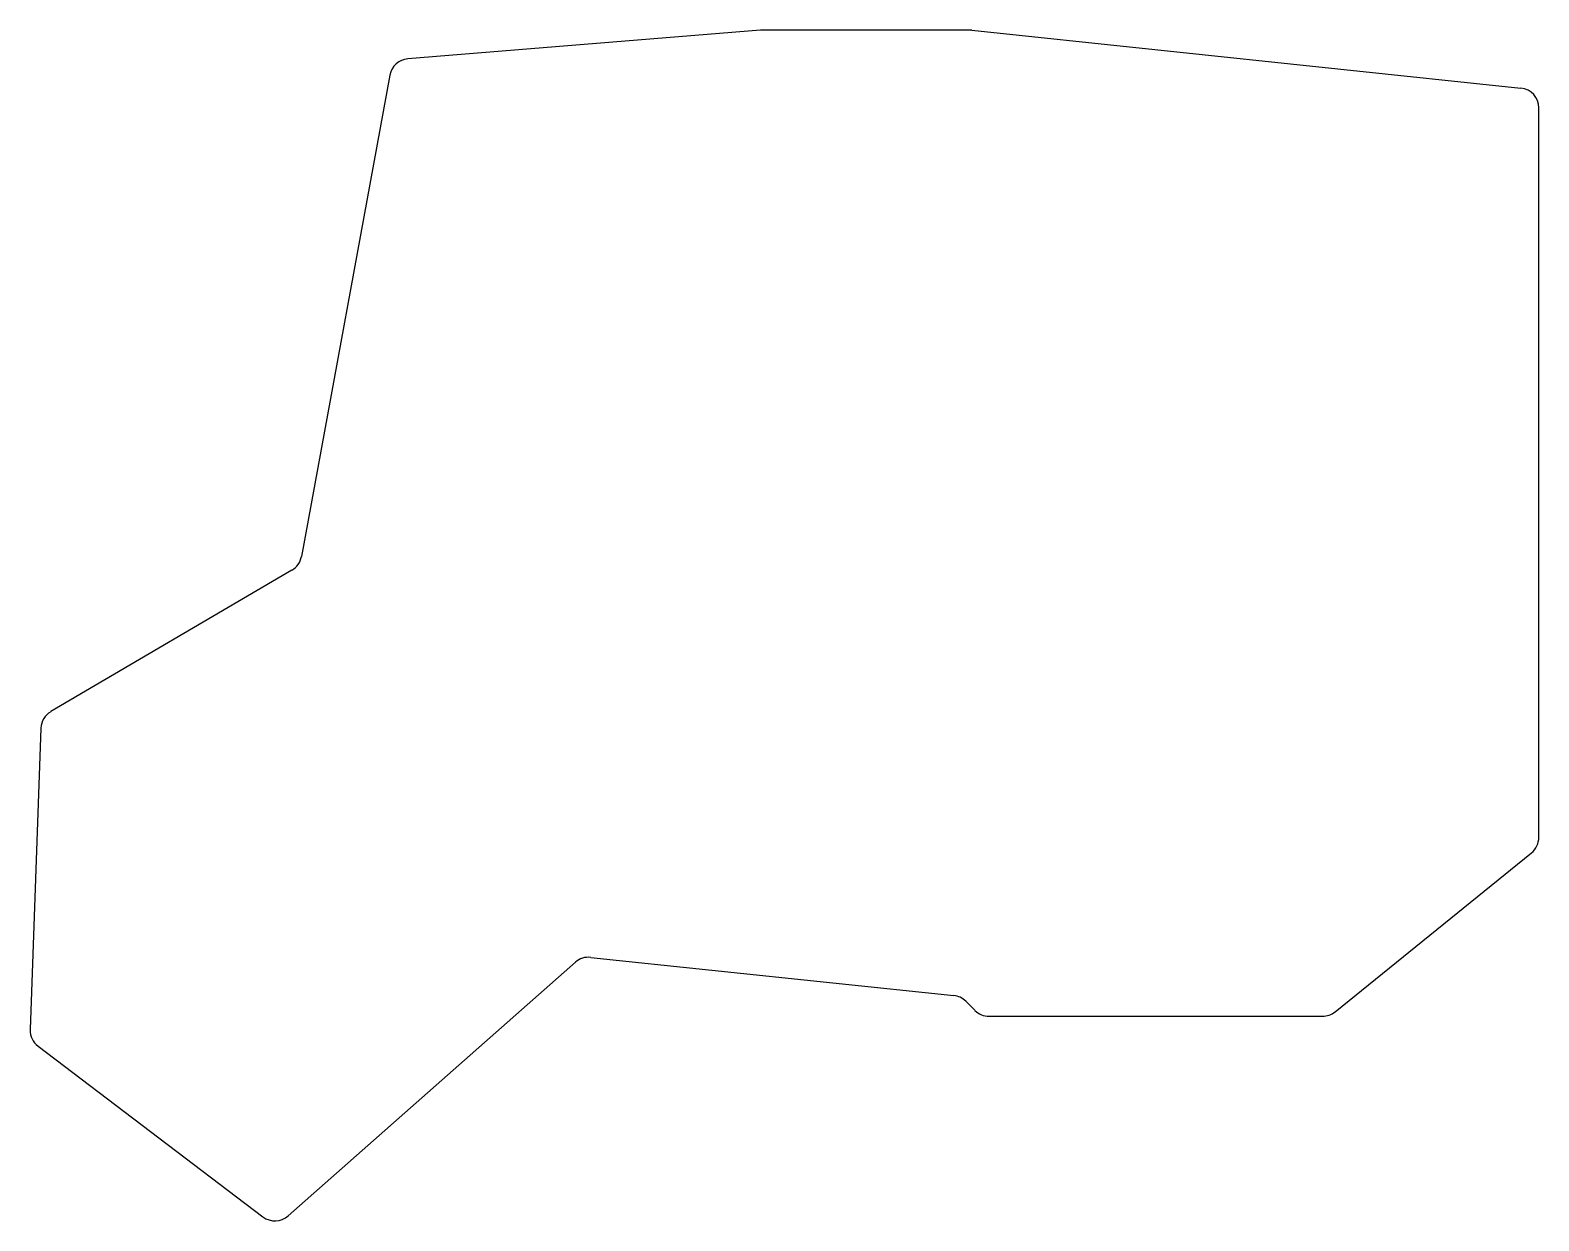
# Model space of a CAD drawing. Header units: millimetres. Extents: x 229 to 380, y -28 to 92.
import ezdxf

# ---------------------------------------------------------------- set-up
doc = ezdxf.new("R2010")
doc.units = ezdxf.units.MM

msp = doc.modelspace()

# ---------------------------------------------------------------- linework, layer by layer
for p, q in [((301.92, 91.49), (266.53, 88.62)), ((322.9, 91.5), (302.08, 91.5)), ((323.1, 91.49), (378.21, 85.69)), ((264.72, 86.99), (255.85, 38.65)), ((380, 10.45), (380, 83.7)), ((254.89, 37.29), (230.69, 23.08)), ((229.7, 21.42), (228.62, -8.85)), ((359.55, -7.05), (379.26, 8.9)), ((254.51, -27.54), (283.34, -2.08)), ((284.87, -1.59), (321.3, -5.43)), ((322.5, -6), (323.41, -6.91)), ((324.83, -7.5), (358.29, -7.5)), ((229.41, -10.51), (251.98, -27.64))]:
    msp.add_line(p, q)
for centre, start, end in [((302.08, 89.5), 90, 94.6355), ((322.9, 89.5), 83.991, 90), ((266.69, 86.63), 94.6355, 169.5956), ((378, 83.7), 0, 83.991), ((253.88, 39.01), 300.4222, 349.5956), ((231.7, 21.35), 120.4222, 177.9622), ((378, 10.45), 308.991, 0), ((284.66, -3.58), 83.991, 131.4501), ((321.09, -7.41), 45, 83.991), ((324.83, -5.5), 225, 270), ((358.29, -5.5), 270, 308.991), ((230.62, -8.92), 177.9622, 232.7939), ((253.19, -26.05), 232.7939, 311.4501)]:
    msp.add_arc(centre, 2, start, end)

doc.saveas('drawing.dxf')
